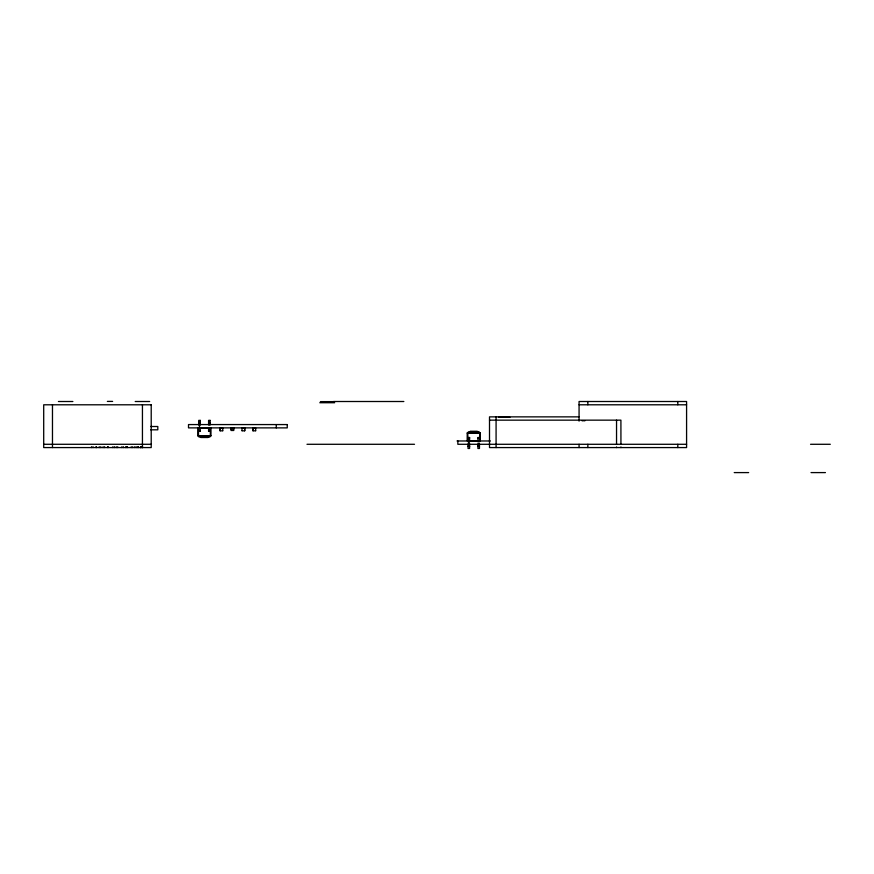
<?xml version="1.0" encoding="UTF-8"?>
<svg xmlns="http://www.w3.org/2000/svg" width="874" height="874" viewBox="0 0 874 874"><rect width="100%" height="100%" fill="white"/><g stroke="black" fill="none" stroke-linecap="round" stroke-linejoin="round"><path stroke-width="1.31" d="M58.416 401.505L72.87 401.505M107.371 401.406L112.615 401.406M135.219 401.505L149.662 401.505M333.628 401.505L403.843 401.505M320.43 401.625L333.999 401.625M319.775 402.728L334.655 402.728M579.069 404.793L686.582 404.793M578.905 416.865L489.506 416.865L489.506 447.575L686.582 447.575L686.582 401.505L579.069 401.505L579.069 421.137M498.726 417.302L509.946 417.302M489.506 420.154L620.911 420.154L620.933 444.287M198.715 422.481L200.255 422.481M208.591 422.481L210.121 422.481M198.715 422.666L200.255 422.666M208.591 422.666L210.121 422.666M150.612 426.512L157.801 426.512L157.801 429.811L150.612 429.811M220.139 428.063L222.706 428.063L222.794 430.718M253.056 428.063L255.623 428.063L255.711 430.718M220.226 428.151L222.619 428.151M253.143 428.151L255.536 428.151M231.02 429.079L233.762 429.079M198.715 430.718L200.255 430.718M208.591 430.718L210.121 430.718M220.139 430.806L222.706 430.806M242.087 430.806L244.654 430.806M253.056 430.806L255.623 430.806M470.136 431.352L477.368 431.352M469.917 431.57L477.586 431.57M468.311 431.789L470.42 431.789M477.084 431.789L479.192 431.789M467.229 433.111L480.274 433.111M197.906 435.744L210.94 435.744M198.977 437.055L201.086 437.055M207.761 437.055L209.858 437.055M200.594 437.273L208.252 437.273M200.812 437.503L208.034 437.503M468.049 438.136L469.578 438.136M477.925 438.136L479.455 438.136M457.026 440.977L490.369 440.977M43.7 444.287L151.213 444.287M306.993 444.287L414.505 444.287M686.582 444.287L457.845 444.287L457.845 440.977M810.548 444.287L830.3 444.287M468.049 446.188L469.578 446.188M477.925 446.188L479.455 446.188M468.049 446.363L469.578 446.363M477.925 446.363L479.455 446.363M734.226 472.594L748.647 472.594M811.028 472.594L825.438 472.594M677.809 401.505L677.809 404.793M677.809 444.287L677.809 447.575M620.933 446.964L620.933 447.575M616.541 420.154L616.541 444.287M616.541 446.964L616.541 447.575M587.852 401.505L587.852 404.793M587.852 444.287L587.852 447.575M579.069 444.287L579.069 447.575M496.082 416.865L496.082 447.575M479.673 432.892L479.673 440.791M468.814 440.977L468.814 444.287M467.83 432.892L467.83 440.791M276.282 424.567L276.282 427.878M253.056 428.238L253.056 430.631M252.968 428.151L252.968 430.718M244.742 428.151L244.742 430.718M244.654 428.238L244.654 430.631M242 428.151L242 430.718M220.139 428.238L220.139 430.631M220.051 428.151L220.051 430.718M210.35 428.063L210.35 435.962M210.121 428.063L210.121 431.352L208.591 431.352L208.591 428.063M200.255 428.063L200.255 431.352L198.715 431.352L198.715 428.063M199.48 424.567L199.48 427.878M198.496 428.063L198.496 435.962M142.538 446.767L142.538 447.575M142.44 404.793L142.44 447.575M141.992 446.767L142.069 447.575M140.987 446.767L140.987 447.575M140.692 446.767L140.692 447.575M140.572 446.767L140.572 447.575M138.147 446.767L138.147 447.575M137.928 446.767L137.928 447.575M136.191 446.767L136.191 447.575M134.738 446.767L134.738 447.575M132.717 446.767L132.717 447.575M131.231 446.767L131.231 447.575M127.101 446.767L127.101 447.575M126.949 446.767L126.949 447.575M125.616 446.767L125.616 447.575M123.343 446.767L123.343 447.575M121.857 446.767L121.857 447.575M117.717 446.767L117.575 447.575M116.242 446.767L116.242 447.575M114.418 446.767L114.385 447.575M112.855 446.767L112.866 447.575M107.983 446.767L107.983 447.575M107.906 446.767L107.906 447.575M104.607 446.767L104.607 447.575M103.132 446.767L103.132 447.575M100.772 446.767L100.772 447.575M99.243 446.767L99.243 447.575M96.402 446.767L96.402 447.575M96.031 446.767L96.031 447.575M93.037 446.767L93.037 447.575M91.53 446.767L91.53 447.575M52.473 404.793L52.473 447.575M582.139 420.842A7.462 7.462 0 0 1 584.848 420.842M151.213 404.793L43.7 404.793L43.7 447.575L151.213 447.575L151.213 404.793M200.255 420.383L198.715 420.383L198.715 424.95L200.255 424.95L200.255 420.383M210.121 420.383L208.591 420.383L208.591 424.95L210.121 424.95L210.121 420.383M287.251 424.567L188.511 424.567L188.511 427.878L287.251 427.878L287.251 424.567M210.94 428.063L197.906 428.063L197.841 435.962L210.94 435.962L211.005 428.063M233.762 428.063L231.02 428.063L231.02 430.478L233.762 430.478L233.762 428.063M244.654 428.063L242.087 428.063L244.567 428.151M480.274 432.892L467.229 432.892L467.175 440.791L480.274 440.791L480.339 432.892M469.578 437.503L468.049 437.503L468.049 441.796L469.578 441.796L469.578 437.503M479.455 437.503L477.925 437.503L477.925 441.796L479.455 441.796L479.455 437.503M469.578 443.894L468.049 443.894L468.049 448.471L469.578 448.471L469.578 443.894M479.455 443.894L477.925 443.894L477.925 448.471L479.455 448.471L479.455 443.894"/></g></svg>
